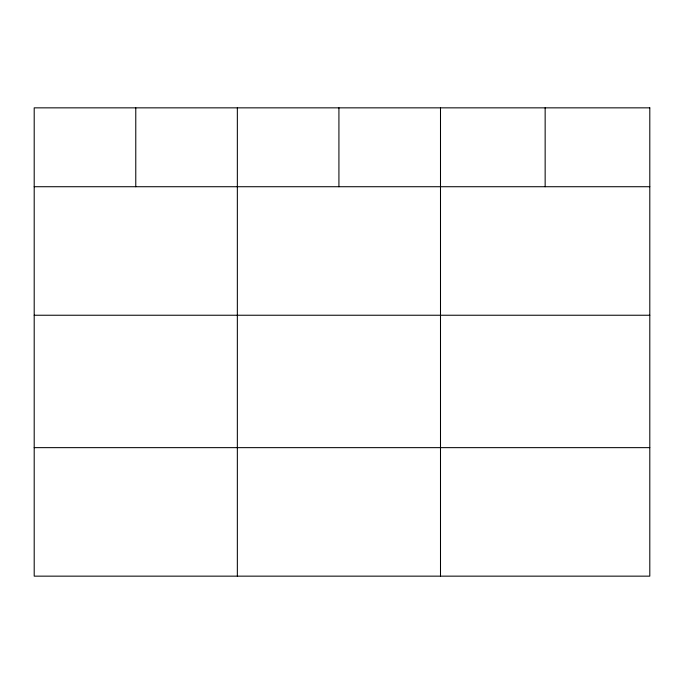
<?xml version="1.0" encoding="UTF-8"?>
<svg xmlns="http://www.w3.org/2000/svg" width="684" height="684" viewBox="0 0 684 684"><rect width="100%" height="100%" fill="white"/><g stroke="black" fill="none" stroke-linecap="round" stroke-linejoin="round"><path stroke-width="1.03" d="M34.2 186.723L649.8 186.723M34.2 315.238L649.8 315.238M34.2 447.644L649.8 447.644M545.148 107.85L545.148 186.723M440.496 107.85L440.496 576.15M338.922 107.85L338.922 186.723M237.348 107.85L237.348 576.15M135.774 107.85L135.774 186.723M649.8 107.85L34.2 107.85L34.2 576.15L649.8 576.15L649.8 107.85"/></g></svg>
